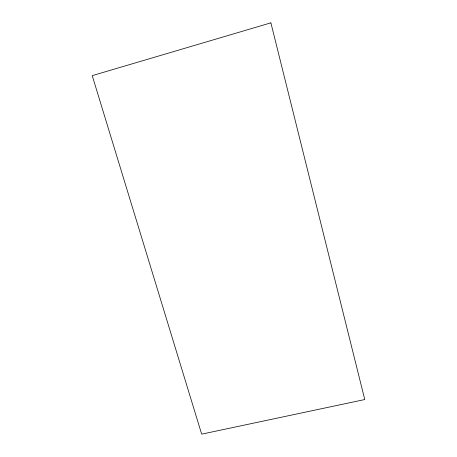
<?xml version="1.0" encoding="UTF-8"?>
<svg xmlns="http://www.w3.org/2000/svg" width="457" height="457" viewBox="0 0 457 457"><rect width="100%" height="100%" fill="white"/><g stroke="black" fill="none" stroke-linecap="round" stroke-linejoin="round"><path stroke-width="0.69" d="M270.887 22.85L92.234 75.645L201.668 434.15L364.766 399.544L270.887 22.85"/></g></svg>
